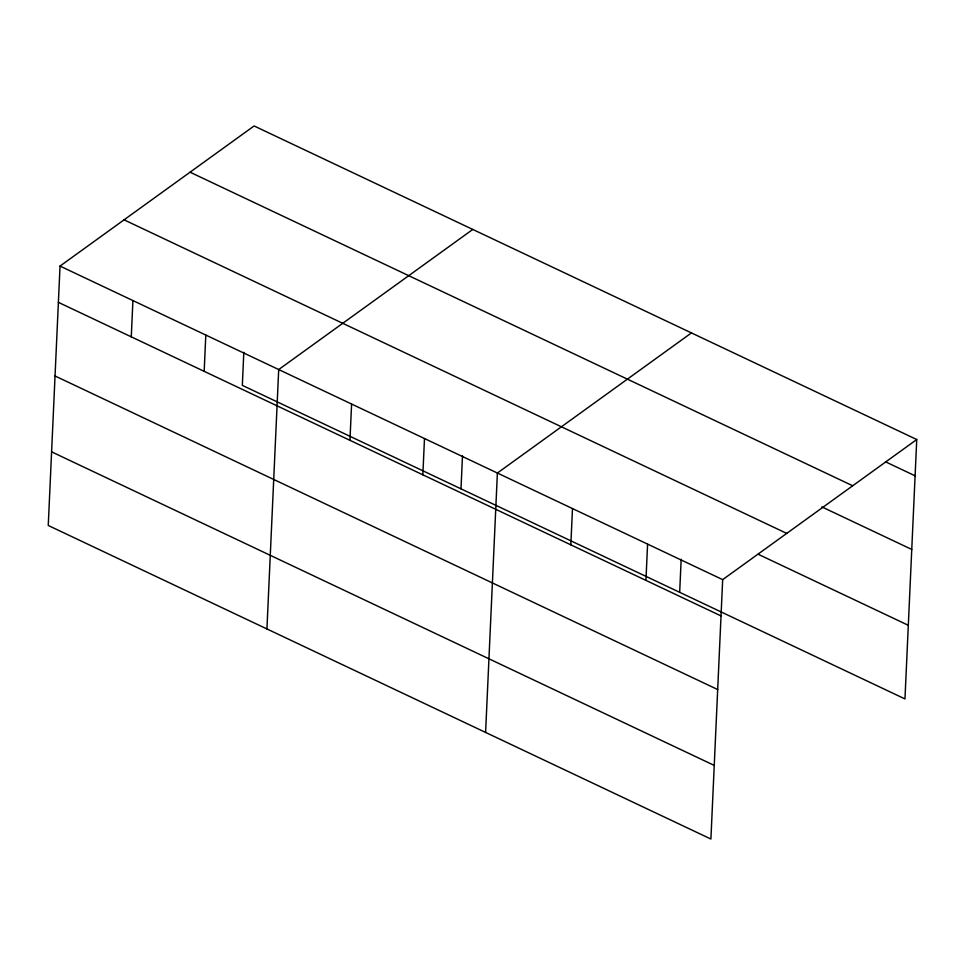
<?xml version="1.0" encoding="UTF-8"?>
<svg xmlns="http://www.w3.org/2000/svg" width="965" height="965" viewBox="0 0 965 965"><rect width="100%" height="100%" fill="white"/><g stroke="black" fill="none" stroke-linecap="round" stroke-linejoin="round"><path stroke-width="1.45" d="M60.035 266.075L48.25 525.467L710.903 839.043L722.676 579.639L916.75 439.533L254.097 125.957L60.035 266.075L722.676 579.639M131.276 336.845L132.917 300.561M204.17 371.332L205.81 335.06M243.819 352.297L242.324 385.361L904.965 698.925L916.75 439.533M266.931 628.951L278.704 369.547L472.778 229.441M349.945 440.317L351.598 404.046M422.839 474.816L424.491 438.532M460.993 488.833L462.5 455.782M485.6 732.423L497.385 473.031L691.447 332.913M570.834 544.851L572.486 508.567M645.935 580.387L647.587 544.103M679.674 592.317L681.169 559.254M885.605 461.849L915.097 475.817M190.057 172.192L852.71 485.769M821.903 506.927L911.756 549.435M124.075 219.839L786.728 533.404M758.116 554.224L908.318 625.296M58.383 302.347L721.036 615.923M55.041 375.976L717.695 689.553M51.591 451.837L714.245 765.414"/></g></svg>
